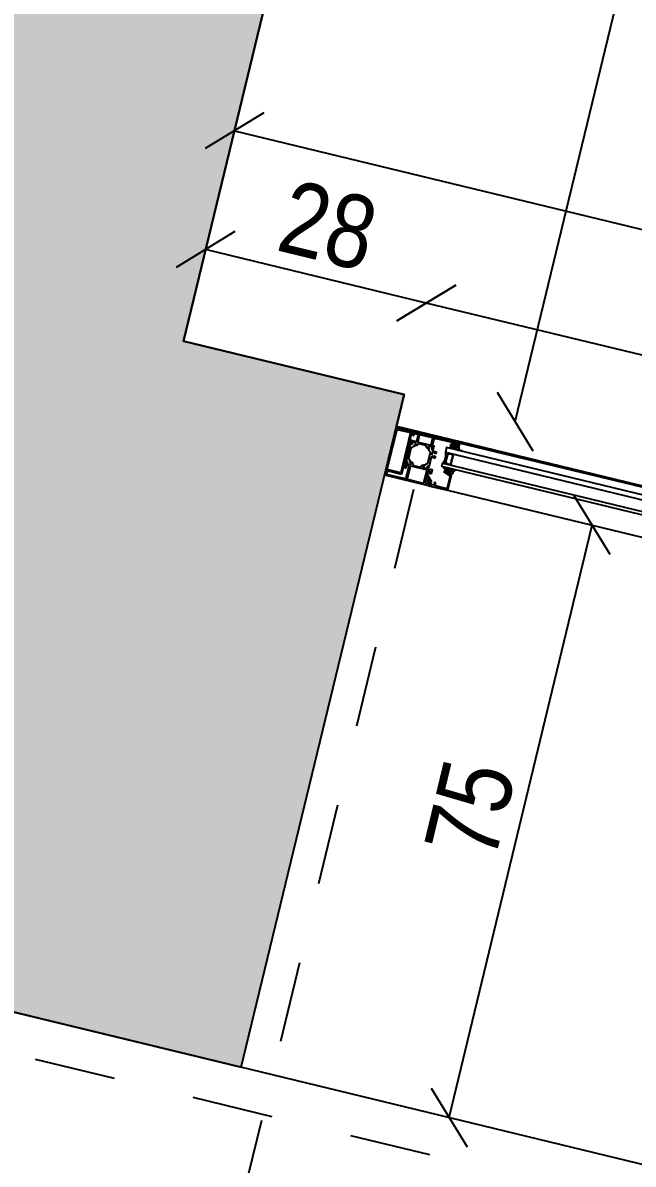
# Model space of a CAD drawing. Header units: metres. Extents: x 493 to 630, y -132 to -15.
# Drawn here: x 548.366 to 549.118, y -41.645 to -40.238 of the extents above; entities that cross this region are included whole.
import ezdxf

# ---------------------------------------------------------------- set-up
doc = ezdxf.new("R2010")
doc.units = ezdxf.units.M
doc.header["$MEASUREMENT"] = 0
doc.header["$PDMODE"] = 3
doc.linetypes.add('HIDDEN2', pattern=[0.1875, 0.125, -0.0625])
for name, color, linetype in [('a_caramida', 2, 'Continuous'), ('a_cote_50', 9, 'Continuous'), ('a_pereti_hasuri', 253, 'Continuous'), ('a_punctat', 40, 'HIDDEN2'), ('a_sticla', 4, 'Continuous'), ('a_tamplarie_ferestre', 6, 'Continuous'), ('a_vederi subtiri', 124, 'Continuous')]:
    doc.layers.add(name, color=color, linetype=linetype)
doc.layers.add('a_suprafete', color=7, linetype='Continuous', plot=False)
doc.styles.get("Standard").update_dxf_attribs({"font": 'ARIALN.TTF'})
doc.dimstyles.new('50 cote', dxfattribs={"dimtxt": 0.09, "dimasz": 0.06, "dimexe": 0, "dimexo": 0, "dimgap": 0.018, "dimtad": 1, "dimdec": 1, "dimlfac": 100, "dimrnd": 0.5, "dimdsep": 46, "dimtxsty": 'Standard', "dimblk": 'OBLIQUE', "dimcen": 0.00045, "dimclrd": 256, "dimclrt": 4, "dimadec": 1, "dimazin": 0, "dimtfac": 1, "dimtdec": 1, "dimtix": 1, "dimtofl": 0, "dimtmove": 0, "dimatfit": 3, "dimldrblk": 'OBLIQUE', "dimfxl": 0, "dimtolj": 1, "dimtzin": 0, "dimarcsym": 0})

# ---------------------------------------------------------------- blocks, each defined once
blk = doc.blocks.new('_Oblique')
at = {"color": 0, "linetype": 'ByBlock', "lineweight": -2}
blk.add_line((-0.5, -0.5), (0.5, 0.5), dxfattribs=at)
blk = doc.blocks.new('*D979')
at = {"layer": 'a_cote_50', "lineweight": -2, "ltscale": 0.3}
blk.add_line((551.8175, -41.2993), (548.863, -40.5833), dxfattribs=at)
at = {"layer": 'Defpoints', "color": 0, "ltscale": 0.3}
for p in [(548.863, -40.5833), (548.8357, -40.6962), (551.7901, -41.4122)]:
    blk.add_point(p, dxfattribs=at)
at = {"layer": 'a_cote_50', "lineweight": -2, "ltscale": 0.3, "xscale": 0.06, "yscale": 0.06, "zscale": 0.06}
for p, rotation in [((548.863, -40.5833), 166.3770699062288), ((551.8175, -41.2993), 346.3770699062288)]:
    blk.add_blockref('_Oblique', p, dxfattribs=dict(at, rotation=rotation))
at = {"layer": 'a_cote_50', "color": 4, "ltscale": 0.3, "char_height": 0.09, "attachment_point": 5, "rotation": 346.3771}
for s, insert in [('\\A1;304', (550.3553, -40.8791)), ('\\A1;266', (550.3252, -41.0034))]:
    blk.add_mtext(s, dxfattribs=dict(at, insert=insert))
blk = doc.blocks.new('*D980')
at = {"layer": 'a_cote_50', "lineweight": -2, "ltscale": 0.3}
blk.add_line((548.863, -40.5833), (548.5909, -40.5173), dxfattribs=at)
at = {"layer": 'Defpoints', "color": 0, "ltscale": 0.3}
for p in [(548.5909, -40.5173), (548.5635, -40.6302), (548.8357, -40.6962)]:
    blk.add_point(p, dxfattribs=at)
at = {"layer": 'a_cote_50', "lineweight": -2, "ltscale": 0.3, "xscale": 0.06, "yscale": 0.06, "zscale": 0.06}
for p, rotation in [((548.5909, -40.5173), 166.3770699062288), ((548.863, -40.5833), 346.3770699062288)]:
    blk.add_blockref('_Oblique', p, dxfattribs=dict(at, rotation=rotation))
at = {"layer": 'a_cote_50', "color": 4, "ltscale": 0.3, "insert": (548.742, -40.4881), "char_height": 0.09, "attachment_point": 5, "rotation": 346.3771}
blk.add_mtext('\\A1;28', dxfattribs=at)
blk = doc.blocks.new('*D981')
at = {"layer": 'a_cote_50', "lineweight": -2, "ltscale": 0.3}
blk.add_line((548.9724, -40.7293), (549.3257, -39.2715), dxfattribs=at)
at = {"layer": 'Defpoints', "color": 0, "ltscale": 0.3}
for p in [(548.9168, -39.1724), (549.3257, -39.2715), (548.5635, -40.6302)]:
    blk.add_point(p, dxfattribs=at)
at = {"layer": 'a_cote_50', "lineweight": -2, "ltscale": 0.3, "xscale": 0.06, "yscale": 0.06, "zscale": 0.06}
for p, rotation in [((549.3257, -39.2715), 76.37706990622861), ((548.9724, -40.7293), 256.3770699062286)]:
    blk.add_blockref('_Oblique', p, dxfattribs=dict(at, rotation=rotation))
at = {"layer": 'a_cote_50', "color": 4, "ltscale": 0.3, "insert": (549.0869, -39.9854), "char_height": 0.09, "attachment_point": 5, "rotation": 76.3771}
blk.add_mtext('\\A1;150', dxfattribs=at)
blk = doc.blocks.new('*D988')
at = {"layer": 'a_cote_50', "lineweight": -2, "ltscale": 0.3}
blk.add_line((548.6264, -40.3709), (552.1154, -41.2165), dxfattribs=at)
at = {"layer": 'Defpoints', "color": 0, "ltscale": 0.3}
for p in [(548.5635, -40.6302), (552.1154, -41.2165), (552.0525, -41.4758)]:
    blk.add_point(p, dxfattribs=at)
at = {"layer": 'a_cote_50', "lineweight": -2, "ltscale": 0.3, "xscale": 0.06, "yscale": 0.06, "zscale": 0.06}
for p, rotation in [((548.6264, -40.3709), 166.3770699062307), ((552.1154, -41.2165), 346.3770699062307)]:
    blk.add_blockref('_Oblique', p, dxfattribs=dict(at, rotation=rotation))
at = {"layer": 'a_cote_50', "color": 4, "ltscale": 0.3, "insert": (550.3859, -40.7316), "char_height": 0.09, "attachment_point": 5, "rotation": 346.3771}
blk.add_mtext('\\A1;359', dxfattribs=at)
blk = doc.blocks.new('__4FAFA3F2_FC5C_44BB_A64D_ECB77A95FE74_')
at = {"layer": 'a_vederi subtiri'}
for p, q in [((-125.5, 67), (-125.5, 71)), ((-125, 71), (-125, 67)), ((-125, 66.8), (-125, 70.7)), ((-124.7, 66.8), (-124.7, 70.7)), ((-124.4, 71.5), (-123.3, 71.5)), ((-124.4, 71.1), (-119, 71.1)), ((-123.3, 71.5), (-123, 71.2)), ((-123, 71.2), (-122.8, 71.5)), ((-122.8, 71.5), (-118.9, 71.5)), ((-118, 71.5), (-114.1, 71.5)), ((-117.9, 71.1), (-112.5, 71.1)), ((-114.1, 71.5), (-113.9, 71.2)), ((-113.9, 71.2), (-113.6, 71.5)), ((-113.6, 71.5), (-112.5, 71.5)), ((-112.2, 70.7), (-112.2, 66.8)), ((-111.9, 67), (-111.9, 71)), ((-111.9, 70.7), (-111.9, 66.8)), ((-111.5, 71), (-111.5, 67)), ((-125.5, 61.5), (-125.5, 67)), ((-125, 67), (-125, 66.8)), ((-124.8, 66.3), (-123.5, 64.7)), ((-123.5, 64.7), (-124.8, 66.3)), ((-123.2, 65), (-124.6, 66.5)), ((-113.9, 64.9), (-123, 64.9)), ((-123, 64.5), (-113.9, 64.5)), ((-113.9, 64.5), (-123, 64.5)), ((-112.3, 66.5), (-113.7, 65)), ((-113.4, 64.7), (-112.1, 66.3)), ((-112.1, 66.3), (-113.4, 64.7)), ((-111.9, 66.8), (-111.9, 67)), ((-111.5, 67), (-111.5, 61.5))]:
    blk.add_line(p, q, dxfattribs=at)
at = {"layer": 'a_vederi subtiri', "extrusion": (2e-16, 2e-16, -1)}
for centre, radius, start, end in [((125.2, 71), 0.221, 352.3719, 187.6281), ((124.3, 70.8), 0.708, 356.4406, 85.9313), ((124.3, 70.8), 0.368, 356.4406, 85.9313), ((118.5, 71.7), 0.787, 223.035, 316.965), ((118.5, 71.8), 0.512, 210.7555, 329.2445), ((112.6, 70.8), 0.708, 94.0687, 183.5594), ((112.6, 70.8), 0.368, 94.0687, 183.5594), ((111.7, 71), 0.221, 352.3719, 187.6281), ((125.2, 67), 0.221, 172.3719, 7.6281), ((125.2, 67), 0.221, 172.3719, 7.6281), ((118.5, 44.3), 18.6, 67.8527, 112.1473), ((124.2, 66.8), 0.808, 319.638, 0.5172), ((124.2, 66.8), 0.808, 319.638, 0.5172), ((124.3, 66.8), 0.42, 319.638, 0.5172), ((123, 65.1), 0.618, 270.773, 319.8915), ((123, 65.1), 0.618, 270.773, 319.8915), ((123, 65.2), 0.321, 270.773, 319.8915), ((113.9, 65.2), 0.321, 220.1085, 269.227), ((113.9, 65.1), 0.618, 220.1085, 269.227), ((113.9, 65.1), 0.618, 220.1085, 269.227), ((112.6, 66.8), 0.42, 179.4828, 220.362), ((112.7, 66.8), 0.808, 179.4828, 220.362), ((112.7, 66.8), 0.808, 179.4828, 220.362), ((111.7, 67), 0.221, 172.3719, 7.6281), ((111.7, 67), 0.221, 172.3719, 7.6281)]:
    blk.add_arc(centre, radius, start, end, dxfattribs=at)
blk = doc.blocks.new('tampalrie subsol')
at = {"layer": 'a_punctat', "ltscale": 0.3}
blk.add_line((548.8473, -40.8132), (548.6167, -41.7687), dxfattribs=at)
blk.add_arc((548.8513, -40.8217), 0.9757, 256.0868, 346.9464, dxfattribs=at)
at = {"layer": 'a_sticla'}
for points in [[(549.779, -40.977), (548.888, -40.7614), (548.8866, -40.7672), (549.7776, -40.9828)], [(549.7733, -41.0004), (548.8823, -40.7848), (548.8833, -40.7808)], [(548.8833, -40.7809), (549.7743, -40.9965)]]:
    blk.add_lwpolyline(points, dxfattribs=at)
at = {"layer": 'a_tamplarie_ferestre', "extrusion": (-3.51777e-16, -1.45817e-15, -1)}
blk.add_line((548.8656, -40.8085), (548.889, -40.8141), dxfattribs=at)
at = {"layer": 'a_tamplarie_ferestre'}
for points in [[(548.8325, -40.7945), (548.813, -40.7898), (548.8257, -40.7371), (548.8452, -40.7418)], [(548.8314, -40.7927), (548.8148, -40.7887), (548.8269, -40.739), (548.8434, -40.7429)]]:
    blk.add_lwpolyline(points, close=True, dxfattribs=at)
at = {"layer": 'a_tamplarie_ferestre', "extrusion": (1.47504e-16, -2.41387e-16, -1)}
for points in [[(-548.8439, -40.7544), (-548.8443, -40.7529)], [(-548.8449, -40.7525), (-548.8505, -40.7539)], [(-548.8476, -40.7453), (-548.8472, -40.7469), (-548.8467, -40.7468), (-548.8458, -40.7455), (-548.8466, -40.7422), (-548.9035, -40.7559)], [(-548.8521, -40.7453), (-548.8488, -40.7446)], [(-548.8511, -40.7535), (-548.8528, -40.7465)], [(-548.8543, -40.7462), (-548.8524, -40.7542)], [(-548.8707, -40.7496), (-548.8549, -40.7458)], [(-548.8691, -40.7582), (-548.871, -40.7502)], [(-548.8722, -40.7514), (-548.8705, -40.7583)], [(-548.8948, -40.7554), (-548.8793, -40.7517), (-548.8734, -40.7506)], [(-548.843, -40.758), (-548.8383, -40.7775)], [(-548.8413, -40.7747), (-548.8444, -40.7618)], [(-548.8432, -40.7572), (-548.8437, -40.7553)], [(-548.8444, -40.7578), (-548.8435, -40.7575)], [(-548.8444, -40.7578), (-548.8436, -40.7576)], [(-548.8439, -40.7551), (-548.844, -40.7547)], [(-548.8454, -40.7549), (-548.8448, -40.7575)], [(-548.8454, -40.7552), (-548.8448, -40.7576)], [(-548.8451, -40.7611), (-548.8461, -40.7608)], [(-548.8497, -40.7558), (-548.8456, -40.7548)], [(-548.8493, -40.7557), (-548.846, -40.7549)], [(-548.8468, -40.7604), (-548.8497, -40.7573)], [(-548.848, -40.7591), (-548.8499, -40.7571), (-548.8501, -40.7564)], [(-548.8528, -40.7548), (-548.8685, -40.7586)], [(-548.8622, -40.7588), (-548.8536, -40.7567)], [(-548.865, -40.7804), (-548.8681, -40.7675)], [(-548.8655, -40.7601), (-548.8653, -40.7608), (-548.8661, -40.7634)], [(-548.8666, -40.7652), (-548.8654, -40.7611)], [(-548.8703, -40.7607), (-548.8661, -40.7597)], [(-548.8665, -40.7598), (-548.8699, -40.7606)], [(-548.8678, -40.7666), (-548.8671, -40.7659)], [(-548.8702, -40.7681), (-548.8695, -40.771)], [(-548.8697, -40.7636), (-548.8703, -40.7609)], [(-548.8702, -40.7612), (-548.8697, -40.7636)], [(-548.8699, -40.7639), (-548.8707, -40.7641)], [(-548.8709, -40.7641), (-548.8699, -40.7639)], [(-548.871, -40.7647), (-548.8708, -40.7657), (-548.875, -40.7667)], [(-548.8709, -40.7589), (-548.8719, -40.7592)], [(-548.8717, -40.7621), (-548.8712, -40.7639)], [(-548.8742, -40.7689), (-548.8734, -40.7689), (-548.8737, -40.7679), (-548.8714, -40.7674)], [(-548.8716, -40.7613), (-548.8715, -40.7618)], [(-548.8722, -40.7598), (-548.8719, -40.7611)], [(-548.8754, -40.7673), (-548.8752, -40.7681)], [(-548.8931, -40.758), (-548.8932, -40.7578)], [(-548.8962, -40.7593), (-548.8935, -40.7586)], [(-548.8938, -40.7575), (-548.8943, -40.7576)], [(-548.8949, -40.7572), (-548.8951, -40.756)], [(-548.8964, -40.7565), (-548.896, -40.7582), (-548.8969, -40.7584), (-548.8968, -40.7589)], [(-548.9015, -40.7567), (-548.8976, -40.7558)], [(-548.9007, -40.7598), (-548.9008, -40.7594), (-548.9018, -40.7596), (-548.9022, -40.7579)], [(-548.9023, -40.7608), (-548.9011, -40.7604)], [(-548.9039, -40.7565), (-548.9029, -40.7604)], [(-548.8364, -40.7855), (-548.8375, -40.7811)], [(-548.8377, -40.7801), (-548.8381, -40.7783)], [(-548.8377, -40.7809), (-548.8378, -40.7804)], [(-548.8385, -40.7781), (-548.8394, -40.7783)], [(-548.8387, -40.7781), (-548.8395, -40.7783)], [(-548.8397, -40.7787), (-548.839, -40.7814)], [(-548.8397, -40.7787), (-548.8391, -40.781)], [(-548.8391, -40.7815), (-548.8433, -40.7825)], [(-548.8395, -40.7816), (-548.8429, -40.7824)], [(-548.8423, -40.7764), (-548.8415, -40.7757)], [(-548.8439, -40.7811), (-548.8427, -40.7771)], [(-548.8439, -40.7821), (-548.8441, -40.7815), (-548.8433, -40.7788)], [(-548.8597, -40.7849), (-548.8626, -40.7818)], [(-548.8633, -40.7814), (-548.8643, -40.7812)], [(-548.8731, -40.7745), (-548.8689, -40.7735), (-548.8663, -40.7843)], [(-548.8703, -40.7722), (-548.8725, -40.7728), (-548.8727, -40.7718), (-548.8734, -40.7722)], [(-548.8739, -40.7733), (-548.8737, -40.7741)], [(-548.8647, -40.8052), (-548.865, -40.8037), (-548.8656, -40.8038), (-548.8664, -40.8052), (-548.8656, -40.8085), (-548.812, -40.7955), (-548.8128, -40.7922), (-548.8141, -40.7914), (-548.8147, -40.7916), (-548.8143, -40.7933)], [(-548.815, -40.7945), (-548.8369, -40.7998)], [(-548.8382, -40.7844), (-548.8376, -40.7868), (-548.8371, -40.7867)], [(-548.8381, -40.799), (-548.8395, -40.7929)], [(-548.8407, -40.7839), (-548.8394, -40.7836)], [(-548.8431, -40.7847), (-548.8394, -40.8)], [(-548.8398, -40.792), (-548.8414, -40.7851)], [(-548.8631, -40.789), (-548.8437, -40.7844)], [(-548.8472, -40.7835), (-548.8557, -40.7855)], [(-548.8613, -40.7832), (-548.8594, -40.7852), (-548.8593, -40.7858)], [(-548.8596, -40.7865), (-548.8638, -40.7875)], [(-548.8598, -40.8049), (-548.8635, -40.7896)], [(-548.8634, -40.7874), (-548.86, -40.7865)], [(-548.8612, -40.7829), (-548.8613, -40.7829)], [(-548.8648, -40.7908), (-548.8631, -40.7976)], [(-548.8639, -40.7874), (-548.8646, -40.7847)], [(-548.8646, -40.7847), (-548.864, -40.787)], [(-548.8657, -40.7846), (-548.8649, -40.7844)], [(-548.865, -40.7845), (-548.8659, -40.7847)], [(-548.8654, -40.7871), (-548.8653, -40.7875)], [(-548.8661, -40.7851), (-548.8657, -40.7869)], [(-548.8657, -40.7882), (-548.8686, -40.7889), (-548.8688, -40.7881), (-548.8698, -40.7884)], [(-548.8672, -40.7903), (-548.866, -40.79)], [(-548.8679, -40.7941), (-548.8674, -40.794), (-548.868, -40.7915)], [(-548.8701, -40.789), (-548.8691, -40.7934)], [(-548.8398, -40.8006), (-548.8592, -40.8053)], [(-548.8629, -40.7986), (-548.8615, -40.8044)], [(-548.8622, -40.8056), (-548.8635, -40.8059)]]:
    blk.add_lwpolyline(points, dxfattribs=at)
at = {"layer": 'a_tamplarie_ferestre', "extrusion": (-3.51777e-16, -1.45817e-15, -1)}
for points in [[(-548.8641, -40.7944), (-548.8633, -40.7976)], [(-548.8649, -40.7927), (-548.8646, -40.7938)], [(-548.8848, -40.791), (-548.8848, -40.7913)], [(-548.885, -40.7918), (-548.8903, -40.7954)], [(-548.8897, -40.7934), (-548.8856, -40.7907)], [(-548.8896, -40.8138), (-548.8941, -40.7953)], [(-548.8907, -40.7924), (-548.8905, -40.7931)], [(-548.8922, -40.7923), (-548.8913, -40.792)], [(-548.8924, -40.7938), (-548.8926, -40.7929)], [(-548.8937, -40.7947), (-548.8927, -40.7944)], [(-548.8641, -40.8019), (-548.8639, -40.8029)], [(-548.864, -40.803), (-548.8668, -40.8034)], [(-548.8675, -40.8049), (-548.8662, -40.8072)], [(-548.8683, -40.8065), (-548.8693, -40.8047)], [(-548.8721, -40.808), (-548.8687, -40.8072)], [(-548.8732, -40.8046), (-548.8727, -40.8052), (-548.8733, -40.8053), (-548.8727, -40.8076)]]:
    blk.add_lwpolyline(points, dxfattribs=at)
for points in [[(-548.8693, -40.8032), (-548.8651, -40.7964, 0.198912), (-548.8649, -40.7949), (-548.8654, -40.7928)], [(-548.8904, -40.7954), (-548.8919, -40.7958, 0.414205), (-548.8923, -40.7964), (-548.8888, -40.8109, 0.426752), (-548.8869, -40.812), (-548.8743, -40.8086, 0.401735), (-548.874, -40.808), (-548.8746, -40.8052)], [(-548.8635, -40.7977), (-548.8639, -40.7974, 0.49304), (-548.8642, -40.7974), (-548.8664, -40.801, 0.637079), (-548.8659, -40.8018), (-548.8647, -40.8016)]]:
    blk.add_lwpolyline(points, format="xyb", dxfattribs=at)
at = {"layer": 'a_tamplarie_ferestre', "extrusion": (1.47504e-16, -2.41387e-16, -1)}
for centre, radius, start, end in [((-548.8447, -40.753), 0.0005, 13.5616, 103.5648), ((-548.8435, -40.7572), 0.0003, 283.5632, 13.5632), ((-548.8445, -40.7575), 0.0003, 193.5632, 283.5632), ((-548.8445, -40.7575), 0.0003, 193.5632, 283.5632), ((-548.8454, -40.762), 0.001, 13.5633, 73.5633), ((-548.8481, -40.7592), 0.000138, 277.9406, 43.5632), ((-548.8488, -40.7543), 0.005, 211.3102, 277.9406), ((-548.8676, -40.7589), 0.005, 289.1858, 355.8162), ((-548.8664, -40.7608), 0.001, 340.8337, 95.3791), ((-548.866, -40.7635), 0.000138, 163.5632, 289.1858), ((-548.8681, -40.7647), 0.0015, 311.555, 343.5607), ((-548.87, -40.7636), 0.0003, 283.5632, 13.5632), ((-548.8697, -40.7611), 0.0005, 103.5604, 193.561), ((-548.8705, -40.7646), 0.0005, 103.5607, 193.5607), ((-548.8709, -40.7639), 0.0003, 193.5632, 283.5632), ((-548.8717, -40.7596), 0.0005, 103.5632, 193.5632), ((-548.8742, -40.7679), 0.001, 193.6084, 268.5004), ((-548.8749, -40.7672), 0.0005, 103.5658, 193.5598), ((-548.8936, -40.7581), 0.0005, 283.5616, 13.5648), ((-548.8937, -40.7579), 0.0005, 13.5618, 103.5647), ((-548.8963, -40.7588), 0.0005, 193.5688, 283.5576), ((-548.9012, -40.76), 0.0005, 283.5609, 13.569), ((-548.9025, -40.7603), 0.0005, 193.5628, 283.5636), ((-548.9034, -40.7564), 0.0005, 103.5628, 193.5636), ((-548.8384, -40.7784), 0.0003, 13.5632, 103.5632), ((-548.8394, -40.7786), 0.0003, 103.5632, 193.5632), ((-548.8394, -40.7786), 0.0003, 103.5632, 193.5632), ((-548.8422, -40.7749), 0.001, 313.5631, 13.5632), ((-548.8434, -40.7788), 0.000137, 343.5633, 107.9029), ((-548.8419, -40.7833), 0.00488, 107.9029, 176.6088), ((-548.8637, -40.7829), 0.0015, 43.5607, 75.5665), ((-548.8732, -40.774), 0.0005, 193.5658, 283.5615), ((-548.8729, -40.7731), 0.001, 118.6143, 193.528), ((-548.8374, -40.7857), 0.001, 283.5652, 13.5613), ((-548.8605, -40.7878), 0.00492, 30.8528, 98.8264), ((-548.8604, -40.7856), 0.001, 291.7424, 46.2878), ((-548.8612, -40.7831), 0.000139, 106.9501, 217.6235), ((-548.8635, -40.7869), 0.0005, 193.5604, 283.561), ((-548.8649, -40.7848), 0.0003, 13.5632, 103.5632), ((-548.8658, -40.7841), 0.0005, 193.5607, 283.5607), ((-548.8658, -40.785), 0.0003, 103.5632, 193.5632), ((-548.8681, -40.7931), 0.001, 193.5682, 283.5582), ((-548.8696, -40.7889), 0.0005, 103.5597, 193.5659)]:
    blk.add_arc(centre, radius, start, end, dxfattribs=at)
at = {"layer": 'a_tamplarie_ferestre'}
for centre, radius, start, end in [((548.8486, -40.7455), 0.001, 76.435, 166.4386), ((548.8506, -40.7534), 0.0005, 256.4364, 346.4372), ((548.8518, -40.7463), 0.001, 346.4379, 76.4356), ((548.8529, -40.7543), 0.0005, 166.4368, 256.4368), ((548.8548, -40.7463), 0.0005, 76.4368, 166.4368), ((548.8706, -40.7501), 0.0005, 346.4368, 76.4368), ((548.8732, -40.7516), 0.001, 79.706, 166.4374), ((548.8435, -40.7581), 0.0005, 76.4365, 166.4371), ((548.8437, -40.7551), 0.000279, 272.8614, 347.5996), ((548.8438, -40.7546), 0.000279, 345.2722, 60.0169), ((548.8455, -40.7549), 0.00012, 76.4368, 166.4368), ((548.8458, -40.7554), 0.0005, 76.4365, 166.4371), ((548.8457, -40.7593), 0.0015, 284.431, 316.4368), ((548.849, -40.7566), 0.001, 313.7098, 68.2552), ((548.8496, -40.7563), 0.0005, 346.4368, 76.4368), ((548.8535, -40.7572), 0.0005, 76.4368, 148.6898), ((548.8621, -40.7593), 0.0005, 4.1838, 76.4368), ((548.866, -40.7602), 0.0005, 76.4368, 166.4368), ((548.8671, -40.7673), 0.001, 346.4393, 47.1329), ((548.8686, -40.7581), 0.0005, 256.4368, 346.4368), ((548.8699, -40.7636), 0.0003, 166.4393, 256.4393), ((548.8712, -40.7684), 0.001, 76.4349, 166.4383), ((548.8702, -40.7608), 0.00012, 346.4368, 76.4368), ((548.871, -40.7584), 0.0005, 166.4368, 256.4368), ((548.8718, -40.7619), 0.000279, 165.2739, 240.0122), ((548.8719, -40.7614), 0.000279, 92.8567, 167.6014), ((548.8944, -40.7571), 0.0005, 256.4371, 346.4365), ((548.8947, -40.7559), 0.0005, 346.4363, 76.4372), ((548.8973, -40.7568), 0.001, 76.4358, 166.4395), ((548.9012, -40.7577), 0.001, 346.4392, 76.4343), ((548.8374, -40.7808), 0.000279, 272.8567, 347.6014), ((548.8376, -40.7804), 0.000279, 345.2739, 60.0122), ((548.8388, -40.7776), 0.0005, 166.4365, 256.4371), ((548.8391, -40.7814), 0.00012, 166.4368, 256.4369), ((548.8396, -40.7811), 0.000505, 167.0037, 257.0043), ((548.8413, -40.7775), 0.0015, 16.4368, 48.4425), ((548.843, -40.7814), 0.001, 264.6184, 19.1638), ((548.8434, -40.782), 0.0005, 256.4353, 346.4374), ((548.864, -40.7802), 0.001, 285.7456, 346.4393), ((548.8705, -40.7713), 0.001, 166.4435, 256.4305), ((548.8153, -40.7936), 0.001, 166.44, 256.4335), ((548.8392, -40.7846), 0.001, 76.438, 166.4357), ((548.8392, -40.7923), 0.000725, 302.8326, 30.0409), ((548.8404, -40.7849), 0.001, 346.435, 76.4386), ((548.8436, -40.7848), 0.0005, 76.4371, 166.4365), ((548.8473, -40.783), 0.0005, 183.3912, 256.4368), ((548.8558, -40.785), 0.0005, 256.4368, 329.1472), ((548.8597, -40.786), 0.0005, 166.4362, 256.4382), ((548.863, -40.7895), 0.0005, 346.4371, 76.4365), ((548.8638, -40.7873), 0.00012, 256.4367, 346.4368), ((548.8644, -40.7944), 0.000319, 107.1906, 167.473), ((548.8649, -40.7847), 0.0003, 76.4393, 166.4393), ((548.8657, -40.791), 0.001, 76.4401, 166.4334), ((548.8651, -40.7927), 0.00025, 342.8814, 169.9922), ((548.8656, -40.7876), 0.000279, 165.2722, 240.0169), ((548.8657, -40.7872), 0.000279, 92.8614, 167.5996), ((548.8657, -40.7879), 0.0003, 166.4624, 256.4076), ((548.867, -40.7913), 0.001, 346.4418, 76.4318), ((548.8852, -40.7914), 0.0005, 166.4368, 236.4265), ((548.8853, -40.7911), 0.0005, 56.4254, 166.4368), ((548.8906, -40.7949), 0.0005, 236.4265, 256.4368), ((548.8912, -40.7925), 0.0005, 76.4377, 166.4359), ((548.8921, -40.7927), 0.0005, 346.4373, 76.4361), ((548.8936, -40.7952), 0.0005, 346.4377, 76.4356), ((548.8371, -40.7988), 0.001, 256.4371, 346.4364), ((548.8399, -40.8001), 0.0005, 166.4371, 256.4365), ((548.8593, -40.8048), 0.0005, 256.4371, 346.4365), ((548.8624, -40.8046), 0.001, 166.4395, 256.4336), ((548.8635, -40.7982), 0.000725, 122.8252, 210.0484), ((548.8634, -40.7976), 0.0001, 166.4368, 304.2927), ((548.8637, -40.8049), 0.001, 256.4417, 346.4314), ((548.864, -40.8029), 0.0001, 166.4368, 261.4901), ((548.8646, -40.8021), 0.0005, 81.4365, 166.4366), ((548.868, -40.804), 0.0015, 331.437, 31.4376), ((548.8738, -40.8052), 0.000809, 355.2561, 141.3399), ((548.8891, -40.8136), 0.0005, 256.4371, 346.4366)]:
    blk.add_arc(centre, radius, start, end, dxfattribs=at)
at = {"layer": 'a_tamplarie_ferestre', "extrusion": (-3.51777e-16, -1.45817e-15, -1)}
for centre, radius, start, end in [((-548.8641, -40.7936), 0.0005, 193.5632, 252.8094), ((-548.89, -40.793), 0.0005, 193.6061, 303.5016), ((-548.8929, -40.794), 0.0005, 283.563, 13.5635), ((-548.8658, -40.807), 0.0005, 208.5677, 260.3236), ((-548.8666, -40.8044), 0.001, 98.5631, 208.5634), ((-548.8688, -40.8067), 0.0005, 283.5661, 28.5625), ((-548.8722, -40.8075), 0.0005, 193.5629, 283.5633)]:
    blk.add_arc(centre, radius, start, end, dxfattribs=at)
at = {"layer": 'a_vederi subtiri'}
blk.add_line((550.7377, -41.1995), (548.9036, -40.7559), dxfattribs=at)
at = {"layer": 'a_vederi subtiri', "extrusion": (1.24052e-16, -3.38598e-16, -1)}
for points in [[(-548.8931, -40.7623), (-548.8927, -40.7611), (-548.8932, -40.7592)], [(-548.8936, -40.7589), (-548.8956, -40.7594)], [(-548.8943, -40.7618), (-548.8938, -40.7623)], [(-548.8951, -40.7626), (-548.895, -40.7619)], [(-548.8962, -40.7622), (-548.8958, -40.7628)], [(-548.8965, -40.7575), (-548.8977, -40.7567)], [(-548.8966, -40.7597), (-548.8969, -40.7584)], [(-548.897, -40.7631), (-548.8969, -40.7624)], [(-548.8977, -40.7583), (-548.8973, -40.7602)], [(-548.8977, -40.7608), (-548.8982, -40.7609)], [(-548.8981, -40.7627), (-548.8977, -40.7633)], [(-548.8981, -40.7566), (-548.8997, -40.757)], [(-548.8989, -40.7581), (-548.8983, -40.7579)], [(-548.8988, -40.7605), (-548.8993, -40.7587)], [(-548.899, -40.7636), (-548.8989, -40.7629)], [(-548.9, -40.7591), (-548.8997, -40.7604)], [(-548.8999, -40.7629), (-548.8997, -40.7636)], [(-548.9, -40.7573), (-548.9008, -40.7585)], [(-548.9007, -40.7607), (-548.9025, -40.7611), (-548.9027, -40.7602)], [(-548.9013, -40.7636), (-548.9008, -40.7628)], [(-548.9051, -40.7653), (-548.9028, -40.7648)], [(-548.903, -40.7607), (-548.9029, -40.7617)], [(-548.9043, -40.7641), (-548.9053, -40.7645)]]:
    blk.add_lwpolyline(points, dxfattribs=at)
at = {"layer": 'a_vederi subtiri'}
for points in [[(548.8872, -40.7878), (548.8889, -40.7898)], [(548.8889, -40.7898), (548.8872, -40.7878)], [(548.8894, -40.7901), (548.8933, -40.7911)], [(548.8933, -40.7911), (548.8894, -40.7901)], [(548.8897, -40.7928), (548.8894, -40.7927)], [(548.8906, -40.7918), (548.89, -40.7926)], [(548.893, -40.7921), (548.8909, -40.7916)], [(548.8929, -40.7934), (548.8932, -40.7925)], [(548.8944, -40.7944), (548.8931, -40.7938)], [(548.8956, -40.7925), (548.8948, -40.7942)], [(548.8951, -40.7879), (548.8971, -40.7883)], [(548.897, -40.7888), (548.8972, -40.7884)], [(548.8972, -40.7884), (548.897, -40.7888)], [(550.7241, -41.258), (548.8895, -40.8143)]]:
    blk.add_lwpolyline(points, dxfattribs=at)
at = {"layer": 'a_vederi subtiri', "extrusion": (1.24052e-16, -3.38598e-16, -1)}
for centre, radius, start, end in [((-548.8935, -40.7621), 0.0004, 214.5286, 340.3885), ((-548.8935, -40.7592), 0.000299, 13.3329, 103.7936), ((-548.8955, -40.7626), 0.0004, 214.5286, 352.5978), ((-548.8966, -40.7577), 0.0003, 273.8253, 58.4519), ((-548.8974, -40.763), 0.0004, 214.5286, 352.5978), ((-548.898, -40.7571), 0.0005, 58.5633, 103.5632), ((-548.8994, -40.7635), 0.0004, 193.5632, 352.5978), ((-548.8996, -40.7575), 0.0005, 103.5632, 148.5631), ((-548.9005, -40.7587), 0.0003, 148.6728, 293.3029), ((-548.9034, -40.7624), 0.0024, 283.5632, 330.8897), ((-548.9026, -40.7606), 0.000399, 103.4679, 193.6585), ((-548.9052, -40.7649), 0.000426, 102.6904, 283.3595)]:
    blk.add_arc(centre, radius, start, end, dxfattribs=at)
at = {"layer": 'a_vederi subtiri'}
for centre, radius, start, end in [((548.8946, -40.762), 0.0004, 7.4022, 145.4714), ((548.8961, -40.7596), 0.0005, 166.4934, 346.3802), ((548.8965, -40.7624), 0.0004, 7.4022, 145.4714), ((548.8966, -40.7583), 0.0003, 346.4368, 86.1747), ((548.8978, -40.7603), 0.0005, 166.4365, 256.4371), ((548.8982, -40.7584), 0.0005, 76.4564, 166.4171), ((548.8985, -40.7629), 0.0004, 7.4022, 145.4714), ((548.8984, -40.7604), 0.0005, 256.4531, 346.4204), ((548.8988, -40.7586), 0.0005, 346.4573, 76.4163), ((548.9002, -40.7605), 0.0005, 166.4934, 346.3801), ((548.9004, -40.7631), 0.0005, 28.4747, 166.379), ((548.9003, -40.7592), 0.0003, 66.6971, 166.4368), ((548.9051, -40.762), 0.00225, 171.0356, 249.715), ((548.8825, -40.7917), 0.0061, 40.1336, 73.0393), ((548.874, -40.7992), 0.0163, 29.9879, 49.6974), ((548.8896, -40.7892), 0.001, 219.4213, 256.4368), ((548.8903, -40.7891), 0.000476, 205.0053, 328.5207), ((548.8908, -40.7919), 0.0003, 76.4368, 146.4369), ((548.893, -40.7924), 0.0003, 339.2291, 76.4368), ((548.8936, -40.7901), 0.001, 256.4368, 325.0403), ((548.8973, -40.7934), 0.004, 104.1571, 137.1081), ((548.9002, -40.7947), 0.00508, 122.8781, 153.5849), ((548.8961, -40.7886), 0.001, 284.1571, 343.7118)]:
    blk.add_arc(centre, radius, start, end, dxfattribs=at)
at = {"layer": 'a_vederi subtiri', "extrusion": (-1.47136e-20, -6.09901e-20, -1)}
for centre, radius, start, end in [((-548.885, -40.7861), 0.000698, 300.5044, 20.0157), ((-548.885, -40.7861), 0.000698, 20.0157, 103.9608), ((-548.8825, -40.7917), 0.0061, 106.9607, 139.8664), ((-548.8835, -40.7923), 0.00699, 103.2306, 154.9947), ((-548.9012, -40.7835), 0.015, 322.5715, 329.7914), ((-548.8896, -40.7892), 0.001, 283.5632, 320.5787), ((-548.8895, -40.7924), 0.0003, 283.5632, 322.5715), ((-548.8897, -40.7925), 0.0003, 213.5507, 283.5632), ((-548.894, -40.7919), 0.00413, 37.6797, 97.2064), ((-548.8932, -40.7935), 0.0003, 294.5573, 21.6812), ((-548.8936, -40.7901), 0.001, 214.9597, 283.5632), ((-548.8973, -40.7934), 0.004, 42.8919, 75.8429), ((-548.8945, -40.7941), 0.0003, 206.3285, 295.9197), ((-548.8944, -40.7908), 0.003, 91.5494, 103.5801), ((-548.8961, -40.7886), 0.001, 196.2882, 255.8429), ((-548.8968, -40.7895), 0.00116, 105.3155, 108.0948), ((-548.8968, -40.7895), 0.00116, 108.0948, 237.9939)]:
    blk.add_arc(centre, radius, start, end, dxfattribs=at)
at = {"xscale": 0.001000000000008328, "yscale": 0.001000000000008328, "zscale": 0.001000000000008328, "rotation": 256.4367737487543}
blk.add_blockref('__4FAFA3F2_FC5C_44BB_A64D_ECB77A95FE74_', (548.7974, -40.8748), dxfattribs=at)
blk = doc.blocks.new('*D1182')
at = {"layer": 'a_cote_50', "lineweight": -2, "ltscale": 0.3}
blk.add_line((-5.5952, -17.0051), (-8.5496, -16.2891), dxfattribs=at)
at = {"layer": 'Defpoints', "color": 0, "ltscale": 0.3}
for p in [(-8.4323, -15.805), (-8.5496, -16.2891), (-5.4779, -16.521)]:
    blk.add_point(p, dxfattribs=at)
at = {"layer": 'a_cote_50', "lineweight": -2, "ltscale": 0.3, "xscale": 0.06, "yscale": 0.06, "zscale": 0.06}
for p, rotation in [((-8.5496, -16.2891), 166.377069906225), ((-5.5952, -17.0051), 346.3770699062249)]:
    blk.add_blockref('_Oblique', p, dxfattribs=dict(at, rotation=rotation))
at = {"layer": 'a_cote_50', "color": 4, "ltscale": 0.3, "insert": (-7.0573, -16.5849), "char_height": 0.09, "attachment_point": 5, "rotation": 346.3771}
blk.add_mtext('\\A1;304', dxfattribs=at)
blk = doc.blocks.new('*D1183')
at = {"layer": 'a_cote_50', "lineweight": -2, "ltscale": 0.3}
blk.add_line((-8.5496, -16.2891), (-9.1318, -16.148), dxfattribs=at)
at = {"layer": 'Defpoints', "color": 0, "ltscale": 0.3}
for p in [(-9.0145, -15.664), (-8.4323, -15.805), (-9.1318, -16.148)]:
    blk.add_point(p, dxfattribs=at)
at = {"layer": 'a_cote_50', "lineweight": -2, "ltscale": 0.3, "xscale": 0.06, "yscale": 0.06, "zscale": 0.06}
for p, rotation in [((-9.1318, -16.148), 166.377069906225), ((-8.5496, -16.2891), 346.3770699062249)]:
    blk.add_blockref('_Oblique', p, dxfattribs=dict(at, rotation=rotation))
at = {"layer": 'a_cote_50', "color": 4, "ltscale": 0.3, "insert": (-8.8257, -16.1564), "char_height": 0.09, "attachment_point": 5, "rotation": 346.3771}
blk.add_mtext('\\A1;60', dxfattribs=at)
blk = doc.blocks.new('*D1185')
at = {"layer": 'a_cote_50', "lineweight": -2, "ltscale": 0.3}
blk.add_line((-8.1758, -15.8669), (-7.9998, -15.1368), dxfattribs=at)
at = {"layer": 'Defpoints', "color": 0, "ltscale": 0.3}
for p in [(-8.2564, -15.075), (-7.9998, -15.1368), (-8.4323, -15.805)]:
    blk.add_point(p, dxfattribs=at)
at = {"layer": 'a_cote_50', "lineweight": -2, "ltscale": 0.3, "xscale": 0.06, "yscale": 0.06, "zscale": 0.06}
for p, rotation in [((-7.9998, -15.1368), 76.44882760060227), ((-8.1758, -15.8669), 256.4488276006023)]:
    blk.add_blockref('_Oblique', p, dxfattribs=dict(at, rotation=rotation))
at = {"layer": 'a_cote_50', "color": 4, "ltscale": 0.3, "insert": (-8.1498, -15.4869), "char_height": 0.09, "attachment_point": 5, "rotation": 76.4488}
blk.add_mtext('\\A1;75', dxfattribs=at)
blk = doc.blocks.new('COTE EXY')
at = {"layer": 'a_cote_50', "ltscale": 0.3}
dim = blk.add_aligned_dim(p1=(-8.4323, -15.805), p2=(-8.2564, -15.075), distance=-0.2639, dimstyle='50 cote', dxfattribs=at)
dim.commit()
dim.dimension.update_dxf_attribs({"geometry": '*D1185', "text_midpoint": (-8.1498, -15.4869)})
for base, p1, p2, picture, middle in [((-9.1318, -16.148), (-8.4323, -15.805), (-9.0145, -15.664), '*D1183', (-8.8257, -16.1564)), ((-8.5496, -16.2891), (-5.4779, -16.521), (-8.4323, -15.805), '*D1182', (-7.0573, -16.5849))]:
    dim = blk.add_linear_dim(base=base, p1=p1, p2=p2, angle=346.3771, dimstyle='50 cote', override={"dimtmove": 1}, dxfattribs=at)
    dim.commit()
    dim.dimension.update_dxf_attribs({"geometry": picture, "text_midpoint": middle})

msp = doc.modelspace()

# ---------------------------------------------------------------- hatches: boundary and pattern name
at = {"layer": 'a_pereti_hasuri', "ltscale": 0.3}
h = msp.add_hatch(dxfattribs=at)
h.set_pattern_fill('ANSI33', color=256, scale=0.25, style=0)
h.set_pattern_definition([(45, (-4876.954644, 8292.469365), (-0.04419417382, 0.04419417382), []), (45, (-4876.91045, 8292.469365), (-0.04419417382, 0.04419417382), [0.03125, -0.015625])])
h.paths.add_polyline_path([(548.6367, -38.9739), (548.0526, -41.3842), (548.6347, -41.5253), (548.8262, -40.7351), (548.8357, -40.6962), (548.5635, -40.6302), (548.9168, -39.1724), (549.1404, -39.2266), (549.2464, -38.7893), (548.9548, -38.7186), (550.1442, -33.8107), (550.1831, -33.8201), (550.2231, -33.6549), (553.7413, -34.5075), (553.7013, -34.6727), (554.0706, -34.7622), (554.1836, -34.2957), (550.2913, -33.3524), (550.3448, -33.1319), (549.9754, -33.0424), (549.9378, -33.1979), (547.6393, -32.6409), (547.5898, -32.8449), (549.8883, -33.402), (549.8318, -33.6352), (549.8804, -33.647), (548.6862, -38.5744), (548.0895, -38.4297), (547.9953, -38.8185)])

# ---------------------------------------------------------------- linework, layer by layer
at = {"layer": 'a_caramida', "ltscale": 0.3}
msp.add_lwpolyline([(536.881, -36.125), (548.6367, -38.9739), (548.0526, -41.3842), (548.6347, -41.5253), (548.8262, -40.7351), (548.8357, -40.6962), (548.5635, -40.6302), (548.9168, -39.1724), (549.1404, -39.2266), (549.2464, -38.7893), (548.9548, -38.7186), (550.1442, -33.8107), (550.1831, -33.8201), (550.2231, -33.6549), (553.7413, -34.5075)], dxfattribs=at)
at = {"layer": 'a_cote_50', "ltscale": 0.3}
msp.add_lwpolyline([(557.296, -51.3164), (557.2625, -41.0914), (552.7221, -39.991), (552.1442, -42.3758), (548.0526, -41.3842), (548.6367, -38.9739), (536.881, -36.125), (538.1811, -30.7603), (536.2374, -30.2892), (536.1417, -21.4451), (539.835, -22.3547), (539.9527, -21.8688), (568.5645, -28.8028), (567.4818, -40.5631), (570.7455, -40.2911), (570.7455, -40.6911), (570.9553, -40.6911), (570.9553, -47.6311), (570.6253, -47.6311), (570.6253, -59.2511)], dxfattribs=at)
at = {"layer": 'a_punctat', "ltscale": 0.5}
msp.add_lwpolyline([(548.5881, -38.9622), (547.9922, -41.421), (552.181, -42.4361), (552.7698, -40.0065)], dxfattribs=at)
at = {"layer": 'a_suprafete', "ltscale": 0.3}
msp.add_lwpolyline([(552.0525, -41.4758), (552.4011, -40.0374), (552.1387, -39.9738), (552.2485, -39.5271), (552.8594, -39.6752), (553.7327, -36.1327), (553.3638, -36.0417), (553.7013, -34.6727), (553.7413, -34.5075), (550.2231, -33.6549), (550.1831, -33.8201), (550.1442, -33.8107), (548.9548, -38.7186), (549.2464, -38.7893), (549.1404, -39.2266), (548.9168, -39.1724), (548.5635, -40.6302), (548.8357, -40.6962), (548.8262, -40.7351), (551.7807, -41.4511), (551.7901, -41.4122)], close=True, dxfattribs=at)

# ---------------------------------------------------------------- block references
at = {"layer": 'a_cote_50'}
msp.add_blockref('COTE EXY', (557.0671, -25.7202), dxfattribs=at)
at = {"layer": 'a_tamplarie_ferestre'}
msp.add_blockref('tampalrie subsol', (0, 0), dxfattribs=at)

# ---------------------------------------------------------------- dimensions: what is measured, and where the dimension line sits
at = {"layer": 'a_cote_50', "ltscale": 0.3}
for p2, distance, picture, middle in [((548.9168, -39.1724), -0.4207, '*D981', (549.0869, -39.9854)), ((552.0525, -41.4758), 0.2668, '*D988', (550.3859, -40.7316))]:
    dim = msp.add_aligned_dim(p1=(548.5635, -40.6302), p2=p2, distance=distance, dimstyle='50 cote', dxfattribs=at)
    dim.commit()
    dim.dimension.update_dxf_attribs({"geometry": picture, "text_midpoint": middle})
dim = msp.add_linear_dim(base=(548.5909, -40.5173), p1=(548.8357, -40.6962), p2=(548.5635, -40.6302), angle=346.3771, dimstyle='50 cote', override={"dimtmove": 1}, dxfattribs=at)
dim.commit()
dim.dimension.update_dxf_attribs({"geometry": '*D980', "text_midpoint": (548.742, -40.4881)})
dim = msp.add_linear_dim(base=(548.863, -40.5833), p1=(551.7901, -41.4122), p2=(548.8357, -40.6962), angle=346.3771, text='<>\\X266', dimstyle='50 cote', override={"dimtmove": 1}, dxfattribs=at)
dim.commit()
dim.dimension.update_dxf_attribs({"geometry": '*D979', "text_midpoint": (550.3403, -40.9413)})

doc.saveas('drawing.dxf')
